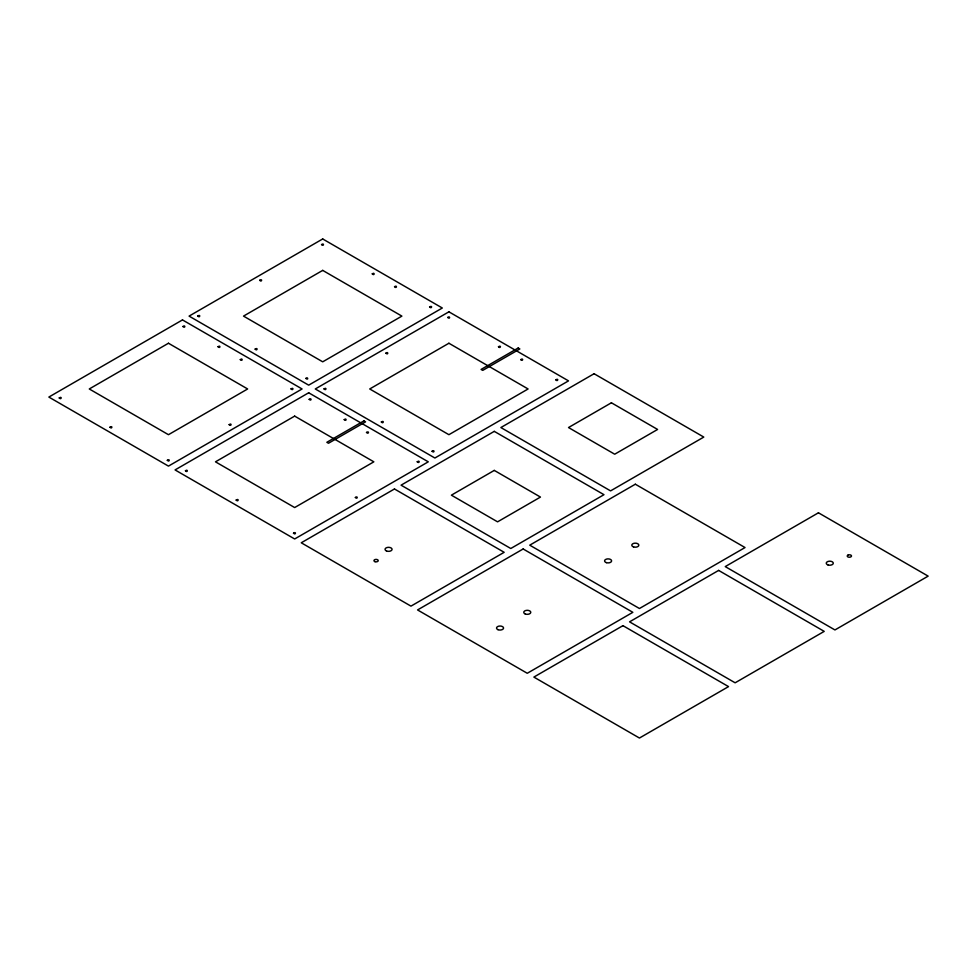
<?xml version="1.0" encoding="UTF-8"?>
<svg xmlns="http://www.w3.org/2000/svg" width="977" height="977" viewBox="0 0 977 977"><rect width="100%" height="100%" fill="white"/><g stroke="black" fill="none" stroke-linecap="round" stroke-linejoin="round"><path stroke-width="1.47" d="M59.243 397.944C61.38 400.485 62.296 395.685 59.243 397.944M109.961 427.23C112.062 429.795 112.966 424.995 109.961 427.23M167.299 460.338C169.522 462.78 170.242 458.25 167.348 460.204M182.968 326.513C185.361 329.029 185.581 324.242 182.968 326.513M197.818 316.035C199.796 318.587 200.957 313.873 197.83 315.962M185.447 470.804C187.718 473.32 188.219 468.606 185.459 470.743M218.018 346.75C220.399 349.216 220.79 344.576 218.042 346.688M229.155 424.616C231.293 427.169 232.111 422.382 229.155 424.616M240.293 359.609C242.65 362.137 242.955 357.338 240.293 359.609M236.165 500.102C238.315 502.593 239.316 497.916 236.19 500.029M259.674 280.314C261.653 282.866 262.837 278.152 259.699 280.252M255.144 349.131C257.11 351.671 258.343 346.994 255.156 349.07M291.024 388.895C293.112 391.459 294.028 386.66 291.024 388.895M305.874 378.417C308.524 380.883 308.109 376.157 305.874 378.417M293.503 533.198C295.713 535.726 296.471 530.926 293.503 533.198M321.543 244.604C323.937 247.059 324.303 242.418 321.567 244.531M309.172 399.373C311.443 401.889 311.944 397.175 309.184 399.312M324.022 388.895C326.11 391.459 327.051 386.648 324.022 388.895M344.222 419.622C346.579 422.137 346.872 417.362 344.222 419.622M372.274 273.89C374.545 276.406 375.058 271.679 372.286 273.816M355.359 497.476C357.692 499.992 358.058 495.217 355.359 497.476M366.497 432.469C368.573 434.985 369.648 430.332 366.522 432.408M385.878 353.185C388.333 355.677 388.528 350.865 385.878 353.185M381.348 421.991C383.314 424.543 384.511 419.841 381.36 421.93M394.537 286.75C396.809 289.192 397.407 284.649 394.586 286.615M429.599 306.986C431.749 309.477 432.738 304.812 429.624 306.925M417.228 461.767C419.377 464.295 420.269 459.508 417.228 461.767M432.078 451.289C434.423 453.743 434.899 449.09 432.09 451.215M447.747 317.464C450.153 319.98 450.336 315.205 447.747 317.464M498.478 346.75C500.444 349.29 501.653 344.625 498.49 346.688M520.741 359.609C522.89 362.174 523.672 357.35 520.741 359.609M555.803 379.845C557.769 382.386 558.978 377.708 555.828 379.784M182.479 319.919L48.85 397.065L168.459 466.114L302.076 388.968L182.479 319.919M322.703 238.962L189.074 316.108L308.683 385.158L442.312 308.011L322.703 238.962M168.459 343.245L89.273 388.968L168.459 434.692L247.645 388.968L168.459 343.245M322.703 270.385L243.517 316.108L322.703 361.82L401.889 316.108L322.703 270.385M308.683 392.778L175.054 469.925L294.663 538.974L428.28 461.828L308.683 392.778M448.907 311.822L315.278 388.968L434.887 458.018L568.516 380.871L448.907 311.822M294.663 416.117L215.477 461.828L294.663 507.552L373.849 461.828L294.663 416.117M448.907 343.245L369.721 388.968L448.907 434.692L528.093 388.968L448.907 343.245M363.945 420.879L326.831 442.3L328.48 443.253L365.593 421.832L363.945 420.879M518.201 348.007L481.075 369.44L482.723 370.393L519.849 348.96L518.201 348.007M394.464 488.976L301.258 542.785L410.963 606.131L504.169 552.31L394.464 488.976M494.277 431.358L401.071 485.166L510.776 548.5L603.981 494.692L494.277 431.358M594.077 373.727L500.871 427.547L610.576 490.881L703.794 437.073L594.077 373.727M494.277 470.401L451.386 495.168L497.574 521.84L540.464 497.073L494.277 470.401M611.407 402.78L568.516 427.547L614.704 454.207L657.594 429.453L611.407 402.78M523.147 548.976L417.558 609.941L527.262 673.275L632.852 612.323L523.147 548.976M635.331 484.213L529.742 545.166L639.447 608.512L745.036 547.547L635.331 484.213M622.947 625.659L533.869 677.085L639.447 738.038L728.537 686.611L622.947 625.659M718.632 570.409L629.554 621.848L735.131 682.801L824.222 631.374L718.632 570.409M818.445 512.791L725.239 566.599L834.944 629.945L928.15 576.125L818.445 512.791M386.513 550.979A3.505 2.015 0 0 0 392.046 549.55A3.505 2.015 0 0 0 387.136 547.499A3.505 2.015 0 0 0 386.513 550.979M375.009 561.677A2.125 1.221 0 0 0 378.221 560.639A2.125 1.221 0 0 0 375.058 559.552A2.125 1.221 0 0 0 375.009 561.677M497.989 629.677A3.505 2.015 0 0 0 503.534 628.248A3.505 2.015 0 0 0 498.624 626.196A3.505 2.015 0 0 0 497.989 629.677M525.211 613.959A3.505 2.015 0 0 0 530.755 612.53A3.505 2.015 0 0 0 525.846 610.478A3.505 2.015 0 0 0 525.211 613.959M606.351 562.642A3.505 2.015 0 0 0 611.602 560.883A3.505 2.015 0 0 0 606.351 559.137A3.505 2.015 0 0 0 606.351 562.642M633.572 546.925A3.505 2.015 0 0 0 638.824 545.166A3.505 2.015 0 0 0 633.572 543.42A3.505 2.015 0 0 0 633.572 546.925M828.032 564.95A3.505 2.015 0 0 0 833.283 563.192A3.505 2.015 0 0 0 828.032 561.445A3.505 2.015 0 0 0 828.032 564.95M847.889 555.168A2.125 1.221 0 0 0 847.853 556.878A2.125 1.221 0 0 0 850.845 556.853A2.125 1.221 0 0 0 850.869 555.131A2.125 1.221 0 0 0 847.889 555.168"/></g></svg>
